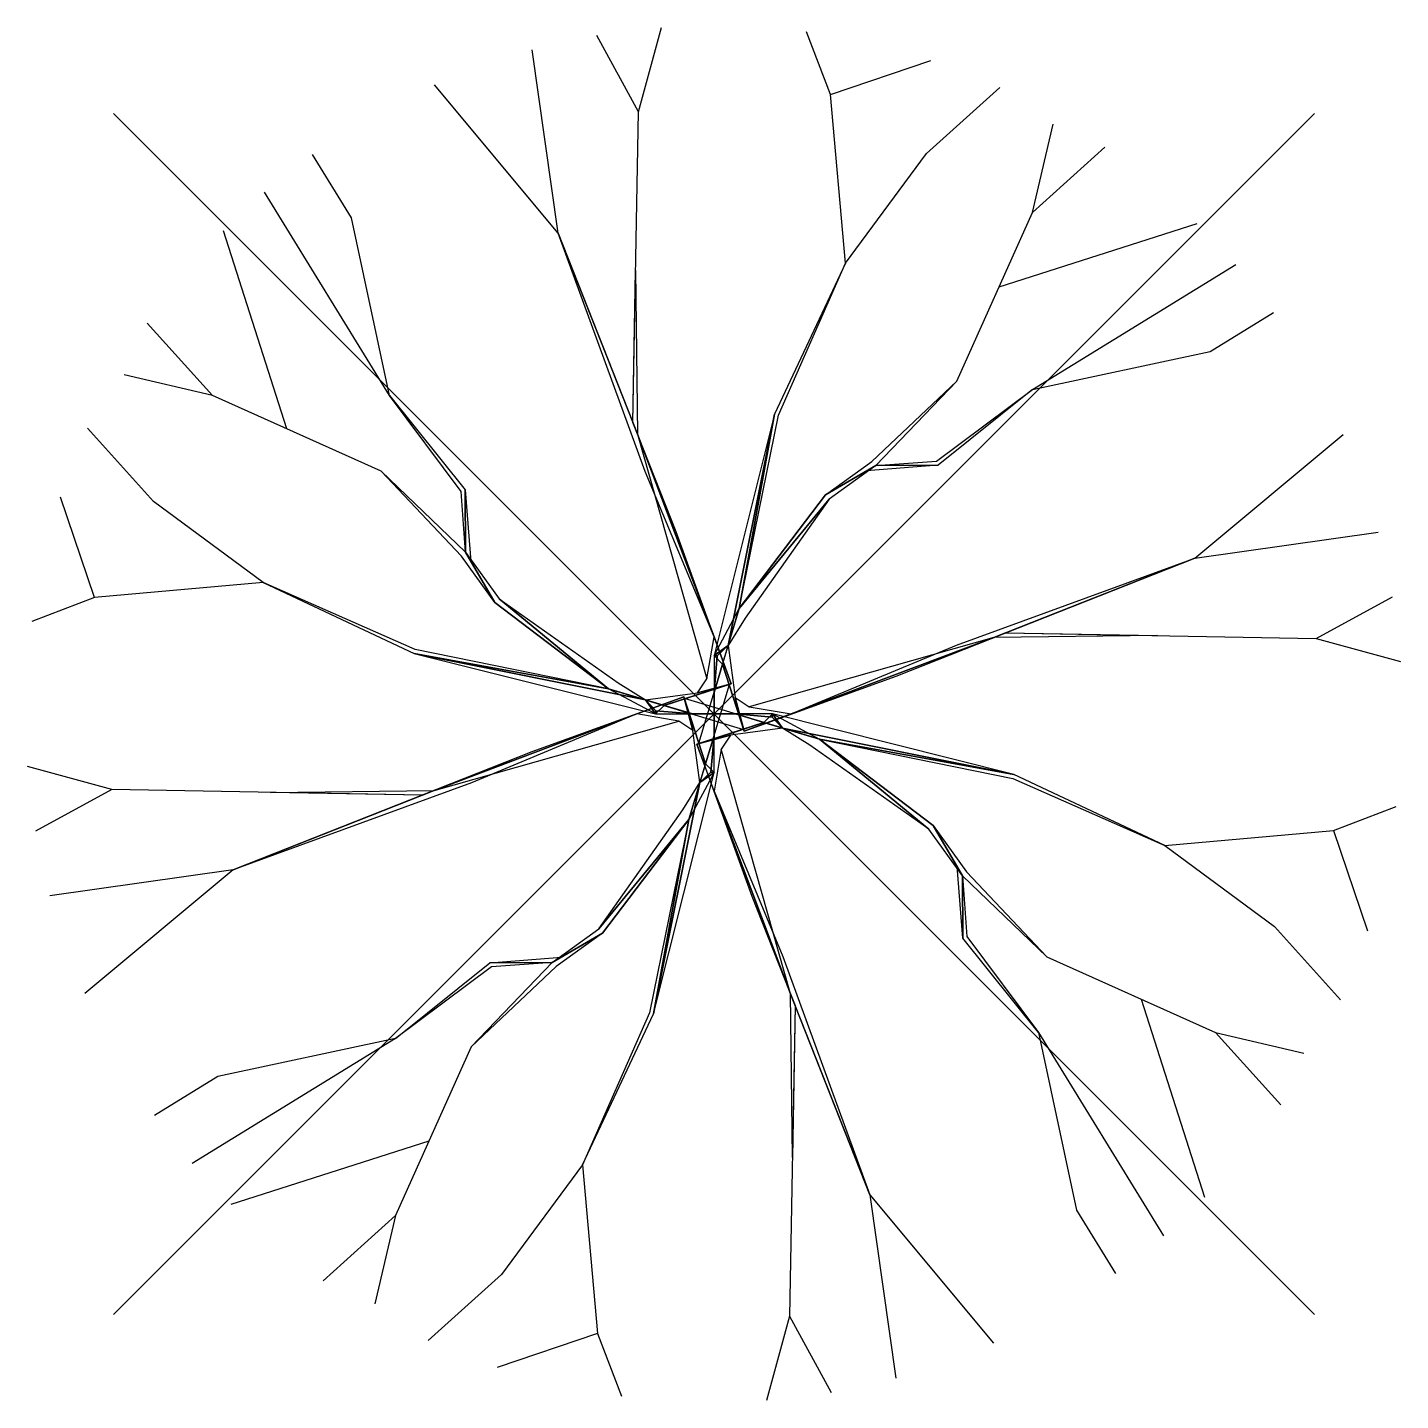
# Model space of a CAD drawing. Header units: metres. Extents: x -4.91 to 4.91, y -4.91 to 4.91.
import ezdxf

# ---------------------------------------------------------------- set-up
doc = ezdxf.new("R2010")
doc.units = ezdxf.units.M
doc.header["$LTSCALE"] = 0.2

msp = doc.modelspace()

# ---------------------------------------------------------------- linework, layer by layer
for p, q in [((-0.541, 4.3066), (-0.8383, 4.8512)), ((-0.541, 4.3066), (-0.3748, 4.9089)), ((0.8326, 4.4284), (0.6604, 4.8786)), ((-1.1147, 3.4374), (-1.3005, 4.7483)), ((0.8326, 4.4284), (1.5504, 4.6726)), ((-1.1147, 3.4374), (-1.9987, 4.4992)), ((0.9395, 3.2247), (0.8326, 4.4284)), ((1.519, 4.0068), (2.0437, 4.4789)), ((-0.5804, 2.0843), (-0.541, 4.3066)), ((2.2785, 3.5853), (2.4247, 4.2176)), ((2.2785, 3.5853), (2.7948, 4.0529)), ((-2.5924, 3.5471), (-2.8707, 3.9995)), ((0.9395, 3.2247), (1.519, 4.0068)), ((-2.3207, 2.2785), (-3.2129, 3.7302)), ((-2.3207, 2.2785), (-2.5924, 3.5471)), ((1.7356, 2.3793), (2.2785, 3.5853)), ((-3.0544, 2.0395), (-3.508, 3.4542)), ((-0.2716, 1.3024), (-1.1147, 3.4374)), ((2.0395, 3.0544), (3.4542, 3.508)), ((0.4619, 2.1367), (0.9395, 3.2247)), ((2.2785, 2.3207), (3.7302, 3.2129)), ((3.5471, 2.5924), (3.9995, 2.8707)), ((-3.5853, 2.2785), (-4.0529, 2.7948)), ((2.2785, 2.3207), (3.5471, 2.5924)), ((-3.5853, 2.2785), (-4.2176, 2.4247)), ((1.1561, 1.7774), (1.7356, 2.3793)), ((-2.3793, 1.7356), (-3.5853, 2.2785)), ((-1.8079, 1.5921), (-2.3207, 2.2785)), ((1.5921, 1.8079), (2.2785, 2.3207)), ((0.18, 0.7541), (0.4619, 2.1367)), ((-4.0068, 1.519), (-4.4789, 2.0437)), ((3.4374, 1.1147), (4.4992, 1.9987)), ((0.7961, 1.5667), (1.1561, 1.7774)), ((1.1561, 1.7774), (1.5921, 1.8079)), ((-1.7774, 1.1561), (-2.3793, 1.7356)), ((-1.7774, 1.1561), (-1.8079, 1.5921)), ((-4.4284, 0.8326), (-4.6726, 1.5504)), ((-3.2247, 0.9395), (-4.0068, 1.519)), ((0.7961, 1.5667), (0.18, 0.7541)), ((0.1218, 0.2166), (-0.2716, 1.3024)), ((3.4374, 1.1147), (4.7483, 1.3005)), ((-1.5667, 0.7961), (-1.7774, 1.1561)), ((1.3024, 0.2716), (3.4374, 1.1147)), ((-3.2247, 0.9395), (-4.4284, 0.8326)), ((-2.1367, 0.4619), (-3.2247, 0.9395)), ((-4.4284, 0.8326), (-4.8786, 0.6604)), ((-1.5667, 0.7961), (-0.7541, 0.18)), ((4.3066, 0.541), (4.8512, 0.8383)), ((0.18, 0.7541), (-0.1097, -0.2108)), ((2.0843, 0.5804), (4.3066, 0.541)), ((4.3066, 0.541), (4.9089, 0.3748)), ((-0.7541, 0.18), (-2.1367, 0.4619)), ((0.1005, 0.4893), (0.0225, 0.4168)), ((0.1005, 0.4893), (0.1519, 0.1171)), ((0.0602, 0.3552), (0.2166, -0.1218)), ((-0.3552, 0.0602), (0.1218, 0.2166)), ((-0.18, -0.7541), (0.1097, 0.2108)), ((0.2166, -0.1218), (1.3024, 0.2716)), ((-0.2166, 0.1218), (-1.3024, -0.2716)), ((-0.7541, 0.18), (0.2108, -0.1097)), ((-0.4893, 0.1005), (-0.1171, 0.1519)), ((-0.4893, 0.1005), (-0.4168, 0.0225)), ((-0.0602, -0.3552), (-0.2166, 0.1218)), ((0.7541, -0.18), (-0.2108, 0.1097)), ((0.3552, -0.0602), (-0.1218, -0.2166)), ((0.4893, -0.1005), (0.4168, -0.0225)), ((-0.1005, -0.4893), (-0.1519, -0.1171)), ((0.4893, -0.1005), (0.1171, -0.1519)), ((1.5667, -0.7961), (0.7541, -0.18)), ((0.7541, -0.18), (2.1367, -0.4619)), ((-1.3024, -0.2716), (-3.4374, -1.1147)), ((-0.1218, -0.2166), (0.2716, -1.3024)), ((-4.3066, -0.541), (-4.9089, -0.3748)), ((-0.1005, -0.4893), (-0.0225, -0.4168)), ((2.1367, -0.4619), (3.2247, -0.9395)), ((-4.3066, -0.541), (-4.8512, -0.8383)), ((-2.0843, -0.5804), (-4.3066, -0.541)), ((4.4284, -0.8326), (4.8786, -0.6604)), ((-0.7961, -1.5667), (-0.18, -0.7541)), ((-0.18, -0.7541), (-0.4619, -2.1367)), ((1.5667, -0.7961), (1.7774, -1.1561)), ((3.2247, -0.9395), (4.4284, -0.8326)), ((4.4284, -0.8326), (4.6726, -1.5504)), ((3.2247, -0.9395), (4.0068, -1.519)), ((-3.4374, -1.1147), (-4.7483, -1.3005)), ((-3.4374, -1.1147), (-4.4992, -1.9987)), ((1.7774, -1.1561), (2.3793, -1.7356)), ((1.7774, -1.1561), (1.8079, -1.5921)), ((0.2716, -1.3024), (1.1147, -3.4374)), ((-0.7961, -1.5667), (-1.1561, -1.7774)), ((4.0068, -1.519), (4.4789, -2.0437)), ((1.8079, -1.5921), (2.3207, -2.2785)), ((2.3793, -1.7356), (3.5853, -2.2785)), ((-1.5921, -1.8079), (-2.2785, -2.3207)), ((-1.1561, -1.7774), (-1.7356, -2.3793)), ((-1.1561, -1.7774), (-1.5921, -1.8079)), ((3.0544, -2.0395), (3.508, -3.4542)), ((-0.4619, -2.1367), (-0.9395, -3.2247)), ((0.5804, -2.0843), (0.541, -4.3066)), ((-2.2785, -2.3207), (-3.7302, -3.2129)), ((-2.2785, -2.3207), (-3.5471, -2.5924)), ((2.3207, -2.2785), (2.5924, -3.5471)), ((2.3207, -2.2785), (3.2129, -3.7302)), ((3.5853, -2.2785), (4.2176, -2.4247)), ((3.5853, -2.2785), (4.0529, -2.7948)), ((-1.7356, -2.3793), (-2.2785, -3.5853)), ((-3.5471, -2.5924), (-3.9995, -2.8707)), ((-2.0395, -3.0544), (-3.4542, -3.508)), ((-0.9395, -3.2247), (-1.519, -4.0068)), ((-0.9395, -3.2247), (-0.8326, -4.4284)), ((1.1147, -3.4374), (1.3005, -4.7483)), ((1.1147, -3.4374), (1.9987, -4.4992)), ((-2.2785, -3.5853), (-2.7948, -4.0529)), ((-2.2785, -3.5853), (-2.4247, -4.2176)), ((2.5924, -3.5471), (2.8707, -3.9995)), ((-1.519, -4.0068), (-2.0437, -4.4789)), ((0.541, -4.3066), (0.3748, -4.9089)), ((0.541, -4.3066), (0.8383, -4.8512)), ((-0.8326, -4.4284), (-1.5504, -4.6726)), ((-0.8326, -4.4284), (-0.6604, -4.8786))]:
    msp.add_line(p, q)
at = {"lineweight": -3}
for p, q in [((-4.2929, 4.2929), (4.2929, -4.2929)), ((4.2929, 4.2929), (-4.2929, -4.2929))]:
    msp.add_line(p, q, dxfattribs=at)
at = {"flags": 128}
for points in [[(-1.1147, 3.4374), (-0.5476, 2.0011), (0, 0.5527), (-0.4927, 1.7351), (-1.1147, 3.4374)], [(-0.5611, 3.1718), (-0.5476, 2.0011), (-0.5804, 2.0843), (-0.5611, 3.1718)], [(0.9395, 3.2247), (0.4334, 2.1447), (0.18, 0.7541), (0.4619, 2.1367), (0.9395, 3.2247)], [(1.7356, 2.3793), (1.1561, 1.7774), (0.7961, 1.5667), (1.128, 1.8055), (1.7356, 2.3793)], [(-2.3207, 2.2785), (-1.7798, 1.6034), (-1.7774, 1.1561), (-1.8079, 1.5921), (-2.3207, 2.2785)], [(2.2785, 2.3207), (1.6034, 1.7798), (1.1561, 1.7774), (1.5921, 1.8079), (2.2785, 2.3207)], [(0.4334, 2.1447), (0.1005, 0.4893), (0, 0.4186), (0.18, 0.7541), (0.4334, 2.1447)], [(0.1005, 0.4893), (0.4334, 2.1447), (0, 0.4186), (0.1005, 0.4893)], [(-0.5476, 2.0011), (-0.0515, 0.2503), (0, 0.5527), (-0.5476, 2.0011)], [(1.1561, 1.7774), (0.8242, 1.5362), (0.18, 0.7541), (0.7961, 1.5667), (1.1561, 1.7774)], [(1.6034, 1.7798), (1.091, 1.7393), (1.1561, 1.7774), (1.6034, 1.7798)], [(-2.3793, 1.7356), (-1.7774, 1.1561), (-1.5667, 0.7961), (-1.8055, 1.128), (-2.3793, 1.7356)], [(-1.7798, 1.6034), (-1.7393, 1.091), (-1.7774, 1.1561), (-1.7798, 1.6034)], [(0.8242, 1.5362), (0.2222, 0.6861), (0.1005, 0.4893), (0.18, 0.7541), (0.8242, 1.5362)], [(-1.7774, 1.1561), (-1.5362, 0.8242), (-0.7541, 0.18), (-1.5667, 0.7961), (-1.7774, 1.1561)], [(3.4374, 1.1147), (2.0011, 0.5476), (0.5527, 0), (1.7351, 0.4927), (3.4374, 1.1147)], [(-3.2247, 0.9395), (-2.1447, 0.4334), (-0.7541, 0.18), (-2.1367, 0.4619), (-3.2247, 0.9395)], [(-1.5362, 0.8242), (-0.6861, 0.2222), (-0.4893, 0.1005), (-0.7541, 0.18), (-1.5362, 0.8242)], [(0, 0.5527), (0.1218, 0.2166), (-0.1171, 0.1519), (-0.0515, 0.2503), (0, 0.5527)], [(2.0011, 0.5476), (0.2503, 0.0515), (0.5527, 0), (2.0011, 0.5476)], [(3.1718, 0.5611), (2.0011, 0.5476), (2.0843, 0.5804), (3.1718, 0.5611)], [(-2.1447, 0.4334), (-0.4893, 0.1005), (-0.4186, 0), (-0.7541, 0.18), (-2.1447, 0.4334)], [(-0.4893, 0.1005), (-2.1447, 0.4334), (-0.4186, 0), (-0.4893, 0.1005)], [(0.0602, 0.3552), (0, 0.4186), (0.0225, 0.4168), (0, 0.1546), (0.0602, 0.3552)], [(0, 0.4186), (0, 0.4186), (0, 0.1546), (0.0225, 0.4168), (0, 0.4186)], [(0.2166, -0.1218), (0.0602, 0.3552), (0.1005, 0.4893), (0.1519, 0.1171), (0.2166, -0.1218)], [(0.1767, 0), (0.0602, 0.3552), (0, 0.1546), (0, 0), (0.1767, 0)], [(0.1218, 0.2166), (-0.3552, 0.0602), (-0.4893, 0.1005), (-0.1171, 0.1519), (0.1218, 0.2166)], [(-0.5527, 0), (-0.2166, 0.1218), (-0.1519, -0.1171), (-0.2503, -0.0515), (-0.5527, 0)], [(0, 0.1767), (-0.3552, 0.0602), (-0.1546, 0), (0, 0), (0, 0.1767)], [(-0.2166, 0.1218), (-0.0602, -0.3552), (-0.1005, -0.4893), (-0.1519, -0.1171), (-0.2166, 0.1218)], [(0.5527, 0), (0.2166, -0.1218), (0.1519, 0.1171), (0.2503, 0.0515), (0.5527, 0)], [(-3.4374, -1.1147), (-2.0011, -0.5476), (-0.5527, 0), (-1.7351, -0.4927), (-3.4374, -1.1147)], [(-2.0011, -0.5476), (-0.2503, -0.0515), (-0.5527, 0), (-2.0011, -0.5476)], [(-0.3552, 0.0602), (-0.4186, 0), (-0.4168, 0.0225), (-0.1546, 0), (-0.3552, 0.0602)], [(-0.4186, 0), (-0.4186, 0), (-0.1546, 0), (-0.4168, 0.0225), (-0.4186, 0)], [(-0.1767, 0), (-0.0602, -0.3552), (0, -0.1546), (0, 0), (-0.1767, 0)], [(0, -0.1767), (0.3552, -0.0602), (0.1546, 0), (0, 0), (0, -0.1767)], [(0.3552, -0.0602), (0.4186, 0), (0.4168, -0.0225), (0.1546, 0), (0.3552, -0.0602)], [(0.4186, 0), (0.4186, 0), (0.1546, 0), (0.4168, -0.0225), (0.4186, 0)], [(2.1447, -0.4334), (0.4893, -0.1005), (0.4186, 0), (0.7541, -0.18), (2.1447, -0.4334)], [(0.4893, -0.1005), (2.1447, -0.4334), (0.4186, 0), (0.4893, -0.1005)], [(-0.1218, -0.2166), (0.3552, -0.0602), (0.4893, -0.1005), (0.1171, -0.1519), (-0.1218, -0.2166)], [(0, -0.5527), (-0.1218, -0.2166), (0.1171, -0.1519), (0.0515, -0.2503), (0, -0.5527)], [(-0.0602, -0.3552), (0, -0.4186), (-0.0225, -0.4168), (0, -0.1546), (-0.0602, -0.3552)], [(0, -0.4186), (0, -0.4186), (0, -0.1546), (-0.0225, -0.4168), (0, -0.4186)], [(1.5362, -0.8242), (0.6861, -0.2222), (0.4893, -0.1005), (0.7541, -0.18), (1.5362, -0.8242)], [(1.7774, -1.1561), (1.5362, -0.8242), (0.7541, -0.18), (1.5667, -0.7961), (1.7774, -1.1561)], [(3.2247, -0.9395), (2.1447, -0.4334), (0.7541, -0.18), (2.1367, -0.4619), (3.2247, -0.9395)], [(0.5476, -2.0011), (0.0515, -0.2503), (0, -0.5527), (0.5476, -2.0011)], [(-0.8242, -1.5362), (-0.2222, -0.6861), (-0.1005, -0.4893), (-0.18, -0.7541), (-0.8242, -1.5362)], [(-0.4334, -2.1447), (-0.1005, -0.4893), (0, -0.4186), (-0.18, -0.7541), (-0.4334, -2.1447)], [(-0.1005, -0.4893), (-0.4334, -2.1447), (0, -0.4186), (-0.1005, -0.4893)], [(-3.1718, -0.5611), (-2.0011, -0.5476), (-2.0843, -0.5804), (-3.1718, -0.5611)], [(1.1147, -3.4374), (0.5476, -2.0011), (0, -0.5527), (0.4927, -1.7351), (1.1147, -3.4374)], [(-1.1561, -1.7774), (-0.8242, -1.5362), (-0.18, -0.7541), (-0.7961, -1.5667), (-1.1561, -1.7774)], [(-0.9395, -3.2247), (-0.4334, -2.1447), (-0.18, -0.7541), (-0.4619, -2.1367), (-0.9395, -3.2247)], [(2.3793, -1.7356), (1.7774, -1.1561), (1.5667, -0.7961), (1.8055, -1.128), (2.3793, -1.7356)], [(1.7798, -1.6034), (1.7393, -1.091), (1.7774, -1.1561), (1.7798, -1.6034)], [(2.3207, -2.2785), (1.7798, -1.6034), (1.7774, -1.1561), (1.8079, -1.5921), (2.3207, -2.2785)], [(-1.7356, -2.3793), (-1.1561, -1.7774), (-0.7961, -1.5667), (-1.128, -1.8055), (-1.7356, -2.3793)], [(-1.6034, -1.7798), (-1.091, -1.7393), (-1.1561, -1.7774), (-1.6034, -1.7798)], [(-2.2785, -2.3207), (-1.6034, -1.7798), (-1.1561, -1.7774), (-1.5921, -1.8079), (-2.2785, -2.3207)], [(0.5611, -3.1718), (0.5476, -2.0011), (0.5804, -2.0843), (0.5611, -3.1718)]]:
    msp.add_lwpolyline(points, close=True, dxfattribs=at)

doc.saveas('drawing.dxf')
